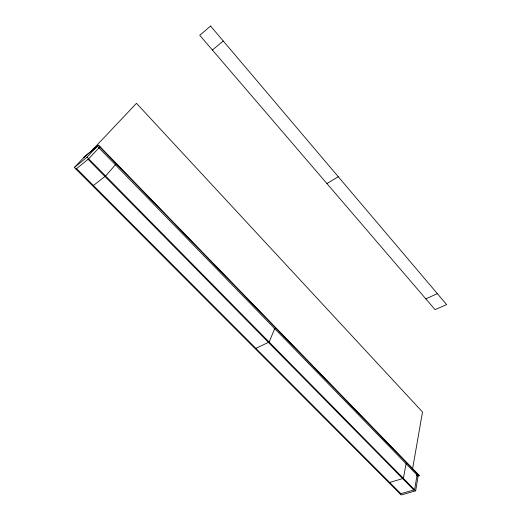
<?xml version="1.0" encoding="UTF-8"?>
<svg xmlns="http://www.w3.org/2000/svg" width="521" height="521" viewBox="0 0 521 521"><rect width="100%" height="100%" fill="white"/><g stroke="black" fill="none" stroke-linecap="round" stroke-linejoin="round"><path stroke-width="0.78" d="M417.64 476.24L419.262 475.419L98.528 145.164L83.816 157.335L98.528 145.164M417.08 475.035L414.605 489.773L400.128 493.895M418.22 474.351L416.357 475.25M415.66 490.847L418.116 476.103L97.316 146.219L87.046 157.121L74.353 167.521L401.183 494.95L415.66 490.847L87.046 157.121M412.476 469.447L422.511 412L136.482 103.308L90.98 151.435M403.384 478.382L406.08 463.729M269.123 342.03L274.723 328.647M105.62 175.981L115.375 164.792M98.905 147.853L88.681 158.775L75.975 169.143M100.117 146.798L98.795 147.938M74.353 167.521L84.741 156.567M212.386 50.003L223.268 41.029M93.409 185.483L104.968 176.489M326.941 183.574L338.272 176.73M274.026 328.985L275.772 328.139M255.876 348.36L268.419 342.369M425.813 298.859L437.366 293.655M389.649 482.472L402.655 478.597M76.6 168.635L400.844 493.687M88.036 159.302L413.869 489.981M98.274 145.431L419.197 475.777M210.582 26.05L199.751 35.278L435.081 309.663L446.647 304.609L210.582 26.05"/></g></svg>
